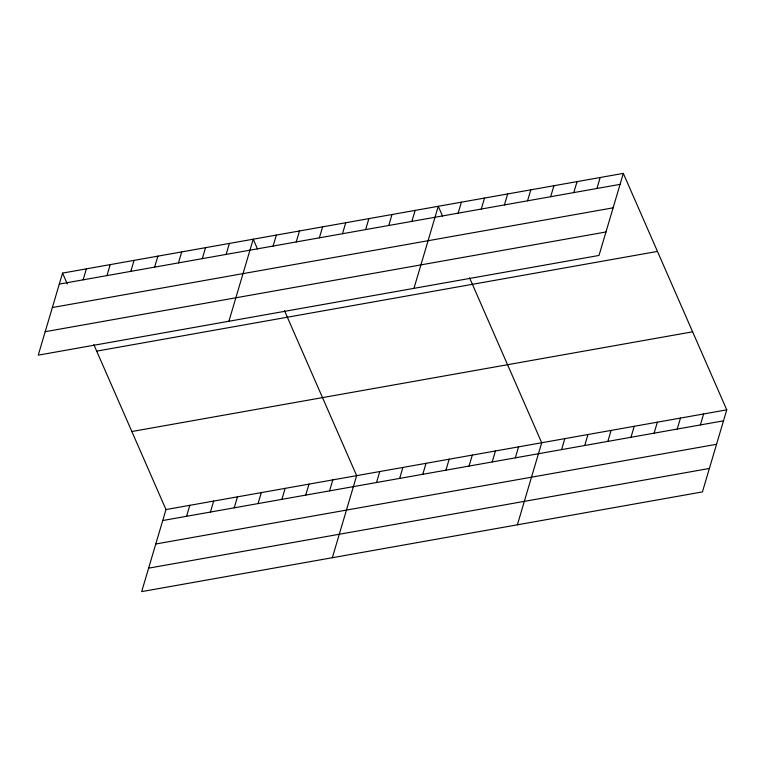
<?xml version="1.0" encoding="UTF-8"?>
<svg xmlns="http://www.w3.org/2000/svg" width="765" height="765" viewBox="0 0 765 765"><rect width="100%" height="100%" fill="white"/><g stroke="black" fill="none" stroke-linecap="round" stroke-linejoin="round"><path stroke-width="1.15" d="M62.558 273.095L38.25 355.151L599.014 255.443L623.322 173.387L62.558 273.095L67.301 283.93M83.136 279.837L86.388 268.85M106.966 275.601L110.227 264.614M130.805 271.365L134.057 260.377M154.635 267.128L157.886 256.141M178.465 262.892L181.716 251.905M202.295 258.647L205.556 247.669M226.134 254.41L229.385 243.423M93.846 344.623L165.986 509.557L141.678 591.613L702.442 491.905L726.75 409.849L623.322 173.387M228.907 321.252L253.215 239.187L257.48 248.941M186.564 516.298L189.825 505.321M273.095 246.062L276.347 235.075M210.404 512.062L213.655 501.075M296.227 241.95L299.478 230.963M234.233 507.826L237.485 496.839M319.359 237.839L322.61 226.851M258.063 503.59L261.314 492.603M342.491 233.727L345.742 222.739M281.893 499.354L285.154 488.366M365.622 229.605L368.873 218.627M305.732 495.118L308.983 484.13M388.754 225.493L392.005 214.516M329.562 490.872L332.813 479.894M411.886 221.381L415.137 210.404M332.335 557.714L356.653 475.658L284.503 310.724M413.961 288.348L438.269 206.282L442.533 216.036M376.523 482.524L379.775 471.536M458.149 213.158L461.4 202.17M399.655 478.412L402.906 467.425M481.281 209.046L484.532 198.059M422.787 474.3L426.038 463.313M504.412 204.934L507.664 193.947M445.918 470.188L449.17 459.201M527.544 200.822L530.795 189.835M469.05 466.076L472.301 455.089M550.666 196.71L553.927 185.723M492.182 461.964L495.433 450.977M573.798 192.589L577.059 181.611M515.314 457.843L518.565 446.865M596.93 188.477L600.19 177.499M517.389 524.809L541.697 442.753L469.557 277.819M561.577 449.619L564.828 438.641M584.709 445.507L587.96 434.52M607.84 441.395L611.092 430.408M630.972 437.284L634.223 426.296M654.104 433.172L657.355 422.184M677.235 429.06L680.487 418.072M700.367 424.948L703.618 413.961M59.307 284.073L620.061 184.365M52.355 307.53L613.119 207.822M45.202 331.694L605.957 231.986M96.686 351.125L657.451 251.417M131.857 431.517L692.621 331.809M165.986 509.557L726.75 409.849M162.735 520.535L723.499 420.827M155.792 543.991L716.547 444.283M148.63 568.165L709.394 468.457"/></g></svg>
